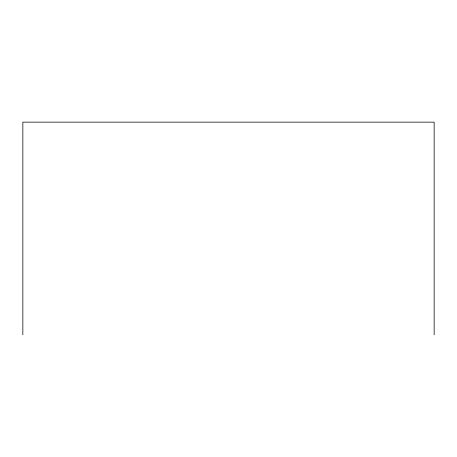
<?xml version="1.0" encoding="UTF-8"?>
<svg xmlns="http://www.w3.org/2000/svg" width="457" height="457" viewBox="0 0 457 457"><rect width="100%" height="100%" fill="white"/><g stroke="black" fill="none" stroke-linecap="round" stroke-linejoin="round"><path stroke-width="0.69" d="M434.15 334.85L434.15 122.15L22.85 122.15L22.85 334.85"/></g></svg>
